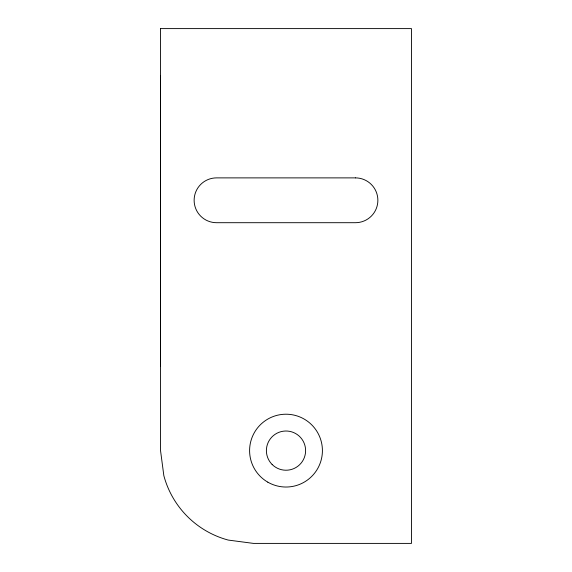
<?xml version="1.0" encoding="UTF-8"?>
<svg xmlns="http://www.w3.org/2000/svg" width="572" height="572" viewBox="0 0 572 572"><rect width="100%" height="100%" fill="white"/><g stroke="black" fill="none" stroke-linecap="round" stroke-linejoin="round"><path stroke-width="0.86" d="M160.517 75.933L160.517 366.387M160.517 28.6L160.517 450.436L163.842 475.668A91.091 91.091 0 0 0 228.257 540.075L253.482 543.4L411.482 543.4L411.482 28.6L160.517 28.6M355.462 177.885L216.538 177.885A22.408 22.408 0 0 0 194.13 200.293A22.408 22.408 0 0 0 216.538 222.701L355.462 222.701A22.408 22.408 0 0 0 377.87 200.293A22.408 22.408 0 0 0 355.462 177.885M267.796 482.153A36.415 36.415 0 0 0 322.415 450.622A36.415 36.415 0 0 0 267.796 419.09A36.415 36.415 0 0 0 267.796 482.153M272.136 464.485A19.605 19.605 0 0 0 304.94 455.698A19.605 19.605 0 0 0 280.923 431.681A19.605 19.605 0 0 0 272.136 464.485"/></g></svg>
